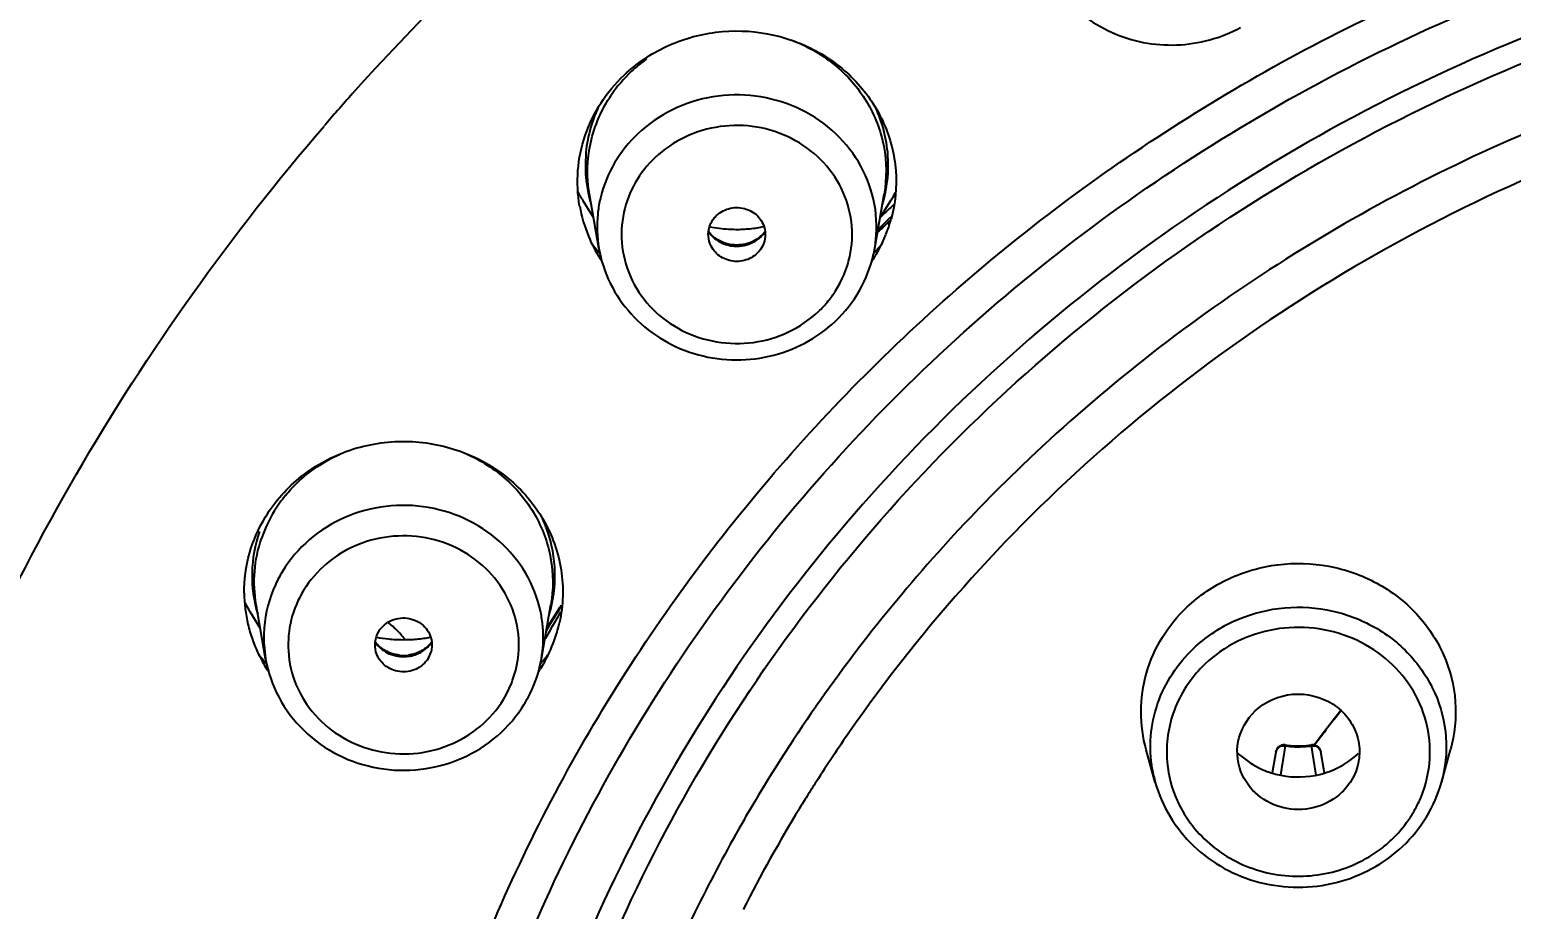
# Model space of a CAD drawing. Header units: millimetres. Extents: x 15137 to 17513, y -10160 to -6800.
# Drawn here: x 16506.32 to 16524.51, y -8254.91 to -8244.1 of the extents above; entities that cross this region are included whole.
import ezdxf

# ---------------------------------------------------------------- set-up
doc = ezdxf.new("R2010")
doc.units = ezdxf.units.MM
doc.styles.add('ARIAL', font='arial.ttf')
doc.dimstyles.get("Standard").update_dxf_attribs({"dimtxt": 15, "dimasz": 15, "dimexe": 0.18, "dimexo": 0.0625, "dimgap": 4, "dimtad": 0, "dimdec": 1, "dimdsep": 46, "dimtxsty": 'ARIAL', "dimcen": 0, "dimclrd": 5, "dimclre": 5, "dimclrt": 5, "dimadec": 0, "dimazin": 0, "dimtfac": 1, "dimtdec": 1, "dimtofl": 0, "dimtmove": 0, "dimatfit": 3, "dimfxl": 1, "dimtolj": 1, "dimtzin": 0, "dimarcsym": 0})

# ---------------------------------------------------------------- blocks, each defined once
blk = doc.blocks.new('*D72')
at = {"color": 5, "lineweight": -2, "transparency": 16777216}
for p, q in [((16473.239, -8277.12), (16473.239, -8173.164)), ((16593.175, -8277.612), (16593.175, -8173.164)), ((16488.239, -8173.344), (16504.502, -8173.344)), ((16578.175, -8173.344), (16561.912, -8173.344))]:
    blk.add_line(p, q, dxfattribs=at)
at = {"color": 5, "transparency": 16777216}
for points in [[(16488.239, -8170.844), (16488.239, -8175.844), (16473.239, -8173.344)], [(16578.175, -8170.844), (16578.175, -8175.844), (16593.175, -8173.344)]]:
    blk.add_solid(points, dxfattribs=at)
at = {"layer": 'Defpoints', "color": 0, "transparency": 16777216}
for p in [(16593.175, -8173.344), (16473.239, -8277.182), (16593.175, -8277.675)]:
    blk.add_point(p, dxfattribs=at)
at = {"color": 5, "transparency": 16777216, "insert": (16533.207, -8173.344), "char_height": 15, "attachment_point": 5, "style": 'ARIAL'}
blk.add_mtext('\\A1;%%C120', dxfattribs=at)

msp = doc.modelspace()

# ---------------------------------------------------------------- linework, layer by layer
at = {"linetype": 'Continuous'}
for p, q in [((16513.24, -8246.413), (16513.116, -8246.216)), ((16513.306, -8246.79), (16513.19, -8246.125)), ((16516.692, -8246.79), (16516.807, -8246.125)), ((16516.757, -8246.413), (16516.891, -8246.201)), ((16516.842, -8246.484), (16516.877, -8246.45)), ((16516.843, -8246.482), (16516.878, -8246.449)), ((16516.848, -8246.488), (16516.884, -8246.454)), ((16516.848, -8246.49), (16516.884, -8246.456)), ((16516.679, -8246.857), (16516.692, -8246.79)), ((16509.213, -8251.832), (16509.098, -8251.167)), ((16512.6, -8251.832), (16512.715, -8251.167)), ((16512.665, -8251.455), (16512.824, -8251.203)), ((16512.815, -8251.226), (16512.846, -8251.177)), ((16512.816, -8251.227), (16512.846, -8251.177)), ((16512.842, -8251.174), (16512.824, -8251.203)), ((16509.148, -8251.455), (16509.024, -8251.258)), ((16509.194, -8251.662), (16509.213, -8251.832)), ((16512.6, -8251.936), (16512.587, -8251.957)), ((16520.137, -8253.353), (16520.025, -8252.951)), ((16521.617, -8252.979), (16521.572, -8253.235)), ((16521.73, -8252.902), (16521.673, -8253.261)), ((16521.73, -8252.894), (16521.731, -8252.892)), ((16521.73, -8252.902), (16521.73, -8252.894)), ((16522.113, -8253.262), (16522.056, -8252.902)), ((16522.063, -8252.946), (16522.056, -8252.902)), ((16522.214, -8253.237), (16522.169, -8252.978)), ((16523.649, -8253.353), (16523.761, -8252.951)), ((16521.695, -8253.124), (16521.673, -8253.261))]:
    msp.add_line(p, q, dxfattribs=at)
for points in [[(16521.73, -8252.892), (16521.721, -8252.892), (16521.704, -8252.892), (16521.688, -8252.896), (16521.672, -8252.902), (16521.658, -8252.91), (16521.646, -8252.92), (16521.636, -8252.932), (16521.629, -8252.944), (16521.623, -8252.955), (16521.62, -8252.966), (16521.617, -8252.975), (16521.617, -8252.978)], [(16522.169, -8252.978), (16522.169, -8252.975), (16522.167, -8252.967), (16522.164, -8252.957), (16522.159, -8252.946), (16522.152, -8252.936), (16522.145, -8252.926), (16522.135, -8252.916), (16522.124, -8252.908), (16522.112, -8252.901), (16522.099, -8252.896), (16522.084, -8252.893), (16522.069, -8252.891), (16522.056, -8252.892)]]:
    msp.add_lwpolyline(points, dxfattribs=at)
for centre, radius, start, end in [((16514.954, -8245.945), 1.823, 125.7781, 129.5601), ((16514.914, -8245.9), 1.763, 133.402, 145.5883), ((16514.935, -8245.922), 1.793, 129.5584, 133.3888), ((16531.797, -8264.095), 28.841, 138.2447, 138.7967), ((16531.765, -8264.066), 28.798, 138.7968, 139.3002), ((16514.842, -8245.127), 2.04, 208.3645, 210.3727), ((16515.356, -8245.234), 1.814, 328.4446, 331.2968), ((16514.82, -8245.963), 1.777, 189.9759, 202.4437), ((16514.853, -8245.12), 2.054, 210.3725, 212.246), ((16514.818, -8246.527), 1.535, 167.6224, 174.0939), ((16514.822, -8246.528), 1.539, 166.1657, 167.6102), ((16532.354, -8263.259), 22.96, 132.2052, 132.7513), ((16515.379, -8245.248), 1.787, 327.7652, 328.4387), ((16514.829, -8246.528), 1.546, 174.102, 189.7707), ((16532.342, -8262.73), 22.477, 133.6558, 134.0177), ((16532.354, -8262.743), 22.495, 133.4211, 133.6558), ((16515.174, -8245.961), 1.782, 338.2225, 344.6118), ((16514.848, -8245.951), 1.808, 202.4539, 212.2824), ((16514.979, -8246.358), 0.4, 215.0536, 227.8075), ((16515.005, -8244.756), 1.801, 259.1073, 266.5697), ((16515.001, -8244.82), 1.737, 266.5649, 272.419), ((16515.005, -8244.916), 1.64, 272.4115, 278.5664), ((16515.004, -8244.916), 1.64, 278.6211, 281.558), ((16515.018, -8246.357), 0.401, 313.3826, 324.9294), ((16515.041, -8246.356), 0.38, 313.3536, 323.3237), ((16532.345, -8262.789), 22.499, 133.5552, 133.9987), ((16532.338, -8262.778), 22.486, 133.5578, 133.9897), ((16515.163, -8245.957), 1.793, 331.3737, 338.2198), ((16514.893, -8245.41), 2.135, 218.31, 222.4247), ((16514.999, -8246.323), 0.441, 274.3667, 281.9919), ((16515.111, -8245.416), 2.126, 317.4067, 318.9691), ((16515.175, -8246.528), 1.539, 350.2015, 354.0897), ((16515.147, -8245.948), 1.811, 329.3108, 331.3707), ((16515.109, -8245.414), 2.129, 318.9689, 319.4437), ((16515.108, -8245.413), 2.13, 319.4438, 321.6878), ((16514.871, -8245.936), 1.835, 212.2781, 213.5738), ((16515.12, -8245.932), 1.843, 326.3136, 327.6679), ((16515.131, -8245.939), 1.83, 327.6675, 329.3116), ((16515.061, -8246.573), 1.368, 313.3926, 320.8352), ((16510.785, -8250.916), 1.718, 144.642, 148.5839), ((16510.808, -8250.932), 1.745, 140.7503, 144.6434), ((16510.766, -8250.904), 1.695, 148.6063, 161.1144), ((16511.067, -8250.819), 1.7, 19.4393, 25.0142), ((16510.707, -8251.01), 1.756, 180.4756, 193.1291), ((16510.757, -8250.165), 2.049, 208.6067, 212.2262), ((16509.893, -8252.414), 1.317, 48.6282, 51.3692), ((16511.09, -8251.57), 1.532, 3.4713, 9.9508), ((16531.547, -8262.596), 21.912, 148.7429, 149.5539), ((16531.505, -8262.137), 21.609, 149.7705, 150.6028), ((16511.093, -8251.006), 1.77, 341.2721, 347.5516), ((16510.73, -8251.004), 1.78, 193.1438, 199.4237), ((16510.728, -8251.57), 1.537, 175.64, 183.4433), ((16510.904, -8249.824), 1.774, 259.2541, 264.0605), ((16509.893, -8252.413), 1.317, 41.8926, 48.6283), ((16509.901, -8252.406), 1.306, 38.3594, 41.8887), ((16510.909, -8249.803), 1.795, 275.179, 280.6337), ((16511.081, -8251.57), 1.541, 350.1892, 3.4267), ((16531.469, -8262.117), 21.567, 150.603, 150.8204), ((16510.738, -8251.002), 1.788, 199.4239, 205.6226), ((16510.907, -8249.795), 1.803, 264.0618, 269.6731), ((16510.907, -8249.782), 1.816, 269.6713, 275.1896), ((16510.934, -8251.66), 0.323, 328.6548, 344.1311), ((16511.058, -8250.994), 1.807, 331.4936, 341.2674), ((16510.794, -8250.458), 2.126, 218.2166, 222.4462), ((16510.761, -8250.99), 1.814, 205.6427, 212.2751), ((16510.906, -8251.372), 0.435, 242.549, 257.9419), ((16510.906, -8251.322), 0.47, 264.0466, 277.2577), ((16510.967, -8250.412), 2.195, 317.6367, 319.7911), ((16511.063, -8250.997), 1.802, 328.5925, 331.493), ((16510.961, -8250.407), 2.203, 319.7908, 321.5372), ((16510.783, -8250.977), 1.839, 212.2631, 213.4739), ((16511.016, -8251.649), 1.309, 328.5848, 340.0406), ((16511.051, -8250.99), 1.815, 326.5085, 327.7774), ((16531.825, -8263.454), 19.317, 145.1704, 149.8623), ((16532.461, -8260.528), 12.88, 141.2552, 143.6447), ((16532.451, -8260.534), 12.872, 141.2084, 143.591), ((16531.917, -8263.529), 18.919, 145.1919, 147.417), ((16521.893, -8251.704), 1.199, 262.2055, 270.874), ((16521.893, -8251.729), 1.184, 262.0954, 263.8546), ((16521.893, -8251.726), 1.188, 263.8557, 269.121), ((16521.893, -8251.725), 1.188, 269.1263, 277.8964), ((16521.893, -8251.704), 1.199, 270.8789, 276.1439), ((16521.893, -8251.708), 1.195, 276.1451, 277.7938), ((16521.71, -8252.915), 1.633, 189.5653, 195.5468), ((16521.9, -8252.21), 1.074, 287.0273, 293.8001), ((16531.834, -8263.475), 18.82, 147.4184, 148.0659), ((16521.889, -8252.203), 1.082, 249.3986, 252.9265), ((16521.891, -8252.195), 1.09, 252.9527, 262.1454), ((16531.796, -8263.452), 18.776, 148.0659, 148.6205), ((16531.736, -8263.416), 18.705, 148.6189, 152.959), ((16522.003, -8252.952), 1.512, 325.2928, 331.29), ((16531.712, -8263.386), 19.185, 149.8692, 150.4486), ((16521.968, -8252.926), 1.555, 313.3999, 325.2783), ((16521.948, -8252.905), 1.585, 307.2673, 313.3736)]:
    msp.add_arc(centre, radius, start, end, dxfattribs=at)
for points, knots in [([(16470.777, -8261.974), (16470.564, -8257.996), (16470.997, -8249.952), (16474.202, -8238.288), (16478.885, -8229.292), (16483.703, -8222.757), (16489.224, -8216.684), (16497.308, -8210.143), (16506.567, -8205.306), (16514.472, -8202.545), (16522.655, -8200.546), (16528.993, -8199.939), (16533.207, -8199.939)], [0, 0, 0, 0, 0.121522, 0.243492, 0.366411, 0.428424, 0.490784, 0.616404, 0.743348, 0.807307, 0.871469, 1, 1, 1, 1]), ([(16470.991, -8261.672), (16471.131, -8257.909), (16471.921, -8252.257), (16474.088, -8245.011), (16476.987, -8237.969), (16481.943, -8229.707), (16488.441, -8222.535), (16494.421, -8217.583), (16500.907, -8213.172), (16509.804, -8208.805), (16521.3, -8205.597), (16533.231, -8204.516), (16545.161, -8205.605), (16556.655, -8208.822), (16565.548, -8213.196), (16572.03, -8217.612), (16578.007, -8222.568), (16584.499, -8229.745), (16589.448, -8238.01), (16592.341, -8245.055), (16594.502, -8252.302), (16595.287, -8257.955), (16595.424, -8261.718)], [0, 0, 0, 0, 0.060743, 0.091251, 0.121862, 0.183409, 0.24559, 0.276968, 0.308508, 0.371957, 0.43586, 0.500007, 0.564153, 0.628055, 0.691501, 0.72304, 0.754416, 0.816594, 0.87814, 0.90875, 0.939257, 1, 1, 1, 1]), ([(16564.381, -8314.305), (16567.838, -8312.393), (16574.372, -8307.927), (16582.642, -8299.515), (16589.031, -8289.732), (16593.285, -8278.952), (16595.236, -8267.588), (16594.805, -8256.082), (16592.012, -8244.879), (16586.965, -8234.412), (16579.866, -8225.082), (16570.989, -8217.243), (16560.678, -8211.19), (16549.326, -8207.149), (16537.365, -8205.269), (16525.245, -8205.622), (16513.431, -8208.191), (16506.013, -8211.338), (16502.506, -8213.238)], [0, 0, 0, 0, 0.063059, 0.125441, 0.187164, 0.248341, 0.309174, 0.36992, 0.430848, 0.492201, 0.554154, 0.616784, 0.680067, 0.743881, 0.808029, 0.872266, 0.936332, 1, 1, 1, 1]), ([(16473.56, -8257.835), (16473.951, -8254.395), (16475.41, -8247.553), (16479.526, -8237.874), (16485.436, -8229.067), (16492.936, -8221.431), (16501.775, -8215.216), (16511.656, -8210.626), (16522.248, -8207.81), (16529.555, -8207.178), (16533.207, -8207.178)], [0, 0, 0, 0, 0.121505, 0.243723, 0.366989, 0.491492, 0.617254, 0.744133, 0.87184, 1, 1, 1, 1]), ([(16473.899, -8257.418), (16474.31, -8254.013), (16475.796, -8247.245), (16479.926, -8237.68), (16485.819, -8228.982), (16493.277, -8221.444), (16502.051, -8215.31), (16511.851, -8210.781), (16522.348, -8208.004), (16529.588, -8207.381), (16533.207, -8207.381)], [0, 0, 0, 0, 0.121478, 0.243672, 0.366932, 0.491438, 0.617211, 0.744105, 0.871826, 1, 1, 1, 1]), ([(16533.207, -8207.81), (16529.615, -8207.81), (16522.43, -8208.429), (16512.01, -8211.184), (16502.282, -8215.677), (16493.571, -8221.764), (16486.164, -8229.244), (16481.271, -8236.458), (16478.243, -8242.652), (16475.831, -8249.055), (16474.719, -8254.092), (16474.309, -8257.473)], [0, 0, 0, 0, 0.128122, 0.255798, 0.382654, 0.508402, 0.632897, 0.75616, 0.817448, 0.87851, 1, 1, 1, 1]), ([(16531.116, -8208.23), (16527.636, -8208.347), (16520.697, -8209.163), (16510.68, -8212.105), (16501.362, -8216.673), (16493.039, -8222.725), (16485.971, -8230.076), (16480.383, -8238.496), (16476.455, -8247.72), (16475.022, -8254.233), (16474.618, -8257.51)], [0, 0, 0, 0, 0.128179, 0.255844, 0.38266, 0.508371, 0.632857, 0.756146, 0.878422, 1, 1, 1, 1]), ([(16510.282, -8244.888), (16511.798, -8243.19), (16515.266, -8240.125), (16519.34, -8237.935), (16521.479, -8237.076)], [0, 0, 0, 0, 0.496949, 1, 1, 1, 1]), ([(16511.408, -8256.65), (16511.773, -8255.563), (16512.688, -8253.437), (16514.566, -8250.505), (16516.908, -8247.89), (16519.655, -8245.656), (16522.738, -8243.86), (16526.081, -8242.545), (16529.598, -8241.742), (16532.004, -8241.563), (16533.207, -8241.563)], [0, 0, 0, 0, 0.121707, 0.244305, 0.36795, 0.492688, 0.61846, 0.745104, 0.872393, 1, 1, 1, 1]), ([(16510.846, -8263.685), (16510.808, -8262.28), (16511.03, -8259.449), (16512.248, -8255.359), (16514.299, -8251.58), (16517.099, -8248.264), (16520.536, -8245.542), (16524.473, -8243.518), (16528.751, -8242.272), (16531.722, -8241.992), (16533.207, -8241.992)], [0, 0, 0, 0, 0.121571, 0.243627, 0.366646, 0.490943, 0.616628, 0.743595, 0.871529, 1, 1, 1, 1]), ([(16518.639, -8242.921), (16518.684, -8243.18), (16518.914, -8243.689), (16519.576, -8244.195), (16520.399, -8244.355), (16520.945, -8244.206), (16521.184, -8244.076)], [0, 0, 0, 0, 0.245282, 0.494697, 0.747494, 1, 1, 1, 1]), ([(16524.921, -8244.094), (16523.316, -8244.723), (16520.257, -8246.35), (16516.406, -8249.778), (16513.533, -8253.986), (16512.382, -8257.169), (16512.021, -8258.792)], [0, 0, 0, 0, 0.254744, 0.506284, 0.754488, 1, 1, 1, 1]), ([(16513.616, -8244.661), (16513.767, -8244.518), (16514.121, -8244.279), (16514.737, -8244.103), (16515.38, -8244.121), (16515.983, -8244.333), (16516.485, -8244.717), (16516.832, -8245.235), (16516.985, -8245.832), (16516.945, -8246.241), (16516.892, -8246.434)], [0, 0, 0, 0, 0.125809, 0.25335, 0.381458, 0.508741, 0.634128, 0.757285, 0.878811, 1, 1, 1, 1]), ([(16515.66, -8244.228), (16515.852, -8244.299), (16516.212, -8244.501), (16516.618, -8244.963), (16516.837, -8245.528), (16516.841, -8245.932), (16516.807, -8246.125)], [0, 0, 0, 0, 0.255967, 0.507301, 0.754499, 1, 1, 1, 1]), ([(16533.207, -8244.149), (16531.552, -8244.149), (16528.241, -8244.537), (16523.577, -8246.248), (16519.49, -8248.986), (16517.299, -8251.413), (16516.383, -8252.73)], [0, 0, 0, 0, 0.253418, 0.505249, 0.754302, 1, 1, 1, 1]), ([(16512.313, -8258.855), (16512.668, -8257.256), (16513.802, -8254.119), (16516.632, -8249.969), (16520.426, -8246.588), (16523.44, -8244.983), (16525.022, -8244.362)], [0, 0, 0, 0, 0.245515, 0.49372, 0.745258, 1, 1, 1, 1]), ([(16513.069, -8246.271), (16513.019, -8245.985), (16513.066, -8245.374), (16513.402, -8244.863), (16513.616, -8244.661)], [0, 0, 0, 0, 0.496043, 1, 1, 1, 1]), ([(16513.19, -8246.125), (16513.154, -8245.916), (16513.164, -8245.48), (16513.339, -8245.08), (16513.46, -8244.904)], [0, 0, 0, 0, 0.497768, 1, 1, 1, 1]), ([(16516.706, -8246.686), (16516.723, -8246.522), (16516.704, -8246.184), (16516.513, -8245.712), (16516.181, -8245.317), (16515.74, -8245.036), (16515.232, -8244.895), (16514.702, -8244.904), (16514.2, -8245.063), (16513.91, -8245.263), (16513.786, -8245.38)], [0, 0, 0, 0, 0.121031, 0.242804, 0.366436, 0.492156, 0.619477, 0.74734, 0.874524, 1, 1, 1, 1]), ([(16513.298, -8245.056), (16513.211, -8245.241), (16513.104, -8245.646), (16513.153, -8246.062), (16513.212, -8246.257)], [0, 0, 0, 0, 0.500635, 1, 1, 1, 1]), ([(16516.787, -8246.251), (16516.846, -8246.057), (16516.892, -8245.643), (16516.786, -8245.241), (16516.7, -8245.057)], [0, 0, 0, 0, 0.499273, 1, 1, 1, 1]), ([(16511.738, -8282.998), (16510.475, -8281.774), (16508.176, -8279.104), (16505.54, -8274.554), (16503.819, -8269.623), (16503.071, -8264.478), (16503.323, -8259.289), (16504.566, -8254.23), (16506.755, -8249.472), (16508.791, -8246.614), (16509.932, -8245.288)], [0, 0, 0, 0, 0.126732, 0.252256, 0.37682, 0.500802, 0.624663, 0.748884, 0.87389, 1, 1, 1, 1]), ([(16513.786, -8245.38), (16513.674, -8245.486), (16513.481, -8245.727), (16513.364, -8246.013), (16513.328, -8246.16)], [0, 0, 0, 0, 0.503337, 1, 1, 1, 1]), ([(16516.385, -8246.892), (16516.416, -8246.753), (16516.43, -8246.462), (16516.304, -8246.042), (16516.044, -8245.683), (16515.68, -8245.42), (16515.248, -8245.278), (16514.791, -8245.272), (16514.356, -8245.401), (16514.105, -8245.571), (16513.997, -8245.673)], [0, 0, 0, 0, 0.121091, 0.242695, 0.366003, 0.491503, 0.618813, 0.746857, 0.874293, 1, 1, 1, 1]), ([(16525.024, -8245.233), (16523.847, -8245.714), (16521.587, -8246.882), (16519.578, -8248.444), (16518.661, -8249.306)], [0, 0, 0, 0, 0.502376, 1, 1, 1, 1]), ([(16513.997, -8245.673), (16513.902, -8245.763), (16513.736, -8245.972), (16513.64, -8246.22), (16513.612, -8246.347)], [0, 0, 0, 0, 0.50345, 1, 1, 1, 1]), ([(16514.751, -8246.386), (16514.798, -8246.342), (16514.918, -8246.279), (16515.119, -8246.291), (16515.285, -8246.4), (16515.339, -8246.522), (16515.347, -8246.583)], [0, 0, 0, 0, 0.251857, 0.506617, 0.756943, 1, 1, 1, 1]), ([(16513.612, -8246.347), (16513.582, -8246.486), (16513.568, -8246.778), (16513.694, -8247.197), (16513.953, -8247.557), (16514.317, -8247.82), (16514.749, -8247.961), (16515.206, -8247.968), (16515.642, -8247.839), (16515.893, -8247.668), (16516, -8247.567)], [0, 0, 0, 0, 0.121091, 0.242695, 0.366003, 0.491503, 0.618813, 0.746857, 0.874293, 1, 1, 1, 1]), ([(16514.651, -8246.583), (16514.657, -8246.528), (16514.688, -8246.454), (16514.737, -8246.399), (16514.751, -8246.386)], [0, 0, 0, 0, 0.746095, 1, 1, 1, 1]), ([(16514.767, -8246.687), (16514.755, -8246.68), (16514.712, -8246.651), (16514.674, -8246.614), (16514.651, -8246.583)], [0, 0, 0, 0, 0.2604, 1, 1, 1, 1]), ([(16515.302, -8246.633), (16515.292, -8246.642), (16515.249, -8246.679), (16515.198, -8246.707), (16515.157, -8246.721)], [0, 0, 0, 0, 0.240153, 1, 1, 1, 1]), ([(16513.306, -8246.79), (16513.331, -8246.938), (16513.426, -8247.229), (16513.686, -8247.61), (16514.042, -8247.908), (16514.468, -8248.102), (16514.932, -8248.18), (16515.401, -8248.137), (16515.84, -8247.974), (16516.095, -8247.792), (16516.206, -8247.687)], [0, 0, 0, 0, 0.122359, 0.245715, 0.370276, 0.496015, 0.622498, 0.749062, 0.875096, 1, 1, 1, 1]), ([(16515.246, -8246.854), (16515.203, -8246.895), (16515.092, -8246.955), (16514.905, -8246.954), (16514.741, -8246.866), (16514.676, -8246.76), (16514.66, -8246.704)], [0, 0, 0, 0, 0.251032, 0.505227, 0.756082, 1, 1, 1, 1]), ([(16515.045, -8246.747), (16515.02, -8246.75), (16514.924, -8246.752), (16514.828, -8246.723), (16514.767, -8246.687)], [0, 0, 0, 0, 0.256382, 1, 1, 1, 1]), ([(16516.121, -8247.437), (16516.153, -8247.397), (16516.272, -8247.233), (16516.353, -8247.04), (16516.385, -8246.892)], [0, 0, 0, 0, 0.252873, 1, 1, 1, 1]), ([(16516.206, -8247.687), (16516.324, -8247.576), (16516.526, -8247.32), (16516.644, -8247.015), (16516.678, -8246.859)], [0, 0, 0, 0, 0.502231, 1, 1, 1, 1]), ([(16509.213, -8250.087), (16509.328, -8249.897), (16509.635, -8249.556), (16510.242, -8249.231), (16510.929, -8249.124), (16511.614, -8249.246), (16512.214, -8249.584), (16512.655, -8250.1), (16512.882, -8250.731), (16512.868, -8251.177), (16512.821, -8251.388)], [0, 0, 0, 0, 0.124157, 0.250641, 0.378622, 0.50655, 0.632908, 0.756879, 0.878795, 1, 1, 1, 1]), ([(16509.456, -8249.828), (16509.5, -8249.774), (16509.69, -8249.568), (16509.929, -8249.408), (16510.12, -8249.322)], [0, 0, 0, 0, 0.248514, 1, 1, 1, 1]), ([(16511.637, -8249.298), (16511.82, -8249.373), (16512.162, -8249.581), (16512.543, -8250.038), (16512.746, -8250.589), (16512.748, -8250.98), (16512.715, -8251.167)], [0, 0, 0, 0, 0.255786, 0.506997, 0.754297, 1, 1, 1, 1]), ([(16518.661, -8249.306), (16518.409, -8249.543), (16517.433, -8250.509), (16516.556, -8251.577), (16515.969, -8252.421)], [0, 0, 0, 0, 0.251248, 1, 1, 1, 1]), ([(16508.951, -8251.025), (16508.95, -8250.861), (16508.994, -8250.532), (16509.127, -8250.227), (16509.213, -8250.087)], [0, 0, 0, 0, 0.498259, 1, 1, 1, 1]), ([(16512.599, -8251.306), (16512.571, -8251.142), (16512.458, -8250.819), (16512.145, -8250.411), (16511.718, -8250.112), (16511.217, -8249.949), (16510.687, -8249.935), (16510.177, -8250.073), (16509.734, -8250.35), (16509.509, -8250.615), (16509.421, -8250.759)], [0, 0, 0, 0, 0.121432, 0.244455, 0.369606, 0.496461, 0.62404, 0.7511, 0.8766, 1, 1, 1, 1]), ([(16509.137, -8250.27), (16509.081, -8250.432), (16509.02, -8250.776), (16509.067, -8251.122), (16509.116, -8251.286)], [0, 0, 0, 0, 0.500364, 1, 1, 1, 1]), ([(16512.696, -8251.288), (16512.747, -8251.12), (16512.794, -8250.768), (16512.729, -8250.418), (16512.671, -8250.253)], [0, 0, 0, 0, 0.499922, 1, 1, 1, 1]), ([(16509.098, -8251.167), (16509.075, -8251.033), (16509.062, -8250.756), (16509.118, -8250.485), (16509.163, -8250.355)], [0, 0, 0, 0, 0.499214, 1, 1, 1, 1]), ([(16512.321, -8251.586), (16512.312, -8251.444), (16512.245, -8251.158), (16512.008, -8250.785), (16511.661, -8250.502), (16511.238, -8250.337), (16510.782, -8250.305), (16510.339, -8250.41), (16509.952, -8250.642), (16509.756, -8250.868), (16509.68, -8250.993)], [0, 0, 0, 0, 0.121151, 0.243829, 0.368669, 0.495442, 0.623178, 0.750547, 0.876356, 1, 1, 1, 1]), ([(16520.527, -8251.196), (16520.677, -8251.055), (16521.027, -8250.819), (16521.636, -8250.645), (16522.271, -8250.664), (16522.868, -8250.873), (16523.364, -8251.254), (16523.705, -8251.766), (16523.854, -8252.357), (16523.814, -8252.761), (16523.761, -8252.952)], [0, 0, 0, 0, 0.125816, 0.253365, 0.381485, 0.508768, 0.63414, 0.757283, 0.878807, 1, 1, 1, 1]), ([(16509.421, -8250.759), (16509.389, -8250.812), (16509.273, -8251.027), (16509.209, -8251.271), (16509.195, -8251.453)], [0, 0, 0, 0, 0.252296, 1, 1, 1, 1]), ([(16509.68, -8250.993), (16509.612, -8251.104), (16509.509, -8251.347), (16509.485, -8251.61), (16509.493, -8251.739)], [0, 0, 0, 0, 0.501892, 1, 1, 1, 1]), ([(16520.025, -8252.952), (16519.941, -8252.65), (16519.941, -8251.98), (16520.296, -8251.415), (16520.527, -8251.196)], [0, 0, 0, 0, 0.496267, 1, 1, 1, 1]), ([(16520.609, -8251.702), (16520.749, -8251.569), (16521.079, -8251.347), (16521.651, -8251.184), (16522.248, -8251.201), (16522.809, -8251.398), (16523.275, -8251.756), (16523.597, -8252.238), (16523.737, -8252.793), (16523.699, -8253.173), (16523.649, -8253.353)], [0, 0, 0, 0, 0.125801, 0.253341, 0.381453, 0.508739, 0.634126, 0.757282, 0.878809, 1, 1, 1, 1]), ([(16510.603, -8251.497), (16510.64, -8251.437), (16510.757, -8251.338), (16510.981, -8251.317), (16511.18, -8251.421), (16511.246, -8251.557), (16511.254, -8251.625)], [0, 0, 0, 0, 0.249288, 0.504363, 0.756247, 1, 1, 1, 1]), ([(16490.158, -8251.407), (16489.65, -8252.986), (16488.825, -8256.206), (16488.192, -8261.145), (16488.171, -8266.121), (16488.96, -8272.713), (16491.477, -8280.74), (16496.759, -8289.411), (16504.008, -8296.685), (16512.829, -8302.17), (16522.734, -8305.58), (16529.718, -8306.35), (16533.207, -8306.35)], [0, 0, 0, 0, 0.061272, 0.122397, 0.183469, 0.244587, 0.367105, 0.490819, 0.6161, 0.742973, 0.87113, 1, 1, 1, 1]), ([(16523.507, -8253.064), (16523.516, -8252.911), (16523.485, -8252.598), (16523.294, -8252.167), (16522.976, -8251.81), (16522.562, -8251.558), (16522.088, -8251.435), (16521.597, -8251.449), (16521.133, -8251.6), (16520.865, -8251.786), (16520.75, -8251.895)], [0, 0, 0, 0, 0.12091, 0.242811, 0.366572, 0.492378, 0.619705, 0.747504, 0.874598, 1, 1, 1, 1]), ([(16509.493, -8251.739), (16509.501, -8251.881), (16509.568, -8252.167), (16509.805, -8252.54), (16510.153, -8252.823), (16510.575, -8252.988), (16511.031, -8253.019), (16511.474, -8252.914), (16511.861, -8252.683), (16512.057, -8252.456), (16512.133, -8252.332)], [0, 0, 0, 0, 0.121151, 0.243829, 0.368669, 0.495442, 0.623178, 0.750547, 0.876356, 1, 1, 1, 1]), ([(16510.858, -8251.789), (16510.797, -8251.783), (16510.683, -8251.748), (16510.592, -8251.67), (16510.559, -8251.626)], [0, 0, 0, 0, 0.522732, 1, 1, 1, 1]), ([(16511.21, -8251.828), (16511.175, -8251.884), (16511.067, -8251.978), (16510.858, -8252.009), (16510.664, -8251.928), (16510.585, -8251.809), (16510.568, -8251.746)], [0, 0, 0, 0, 0.248522, 0.502853, 0.755279, 1, 1, 1, 1]), ([(16511.164, -8251.712), (16511.15, -8251.722), (16511.089, -8251.759), (16511.019, -8251.781), (16510.966, -8251.788)], [0, 0, 0, 0, 0.242558, 1, 1, 1, 1]), ([(16510.99, -8251.799), (16511.043, -8251.789), (16511.145, -8251.749), (16511.225, -8251.673), (16511.255, -8251.629)], [0, 0, 0, 0, 0.50463, 1, 1, 1, 1]), ([(16511.254, -8251.625), (16511.248, -8251.634), (16511.222, -8251.666), (16511.19, -8251.694), (16511.164, -8251.712)], [0, 0, 0, 0, 0.241547, 1, 1, 1, 1]), ([(16520.1, -8253.186), (16520.055, -8252.922), (16520.101, -8252.359), (16520.411, -8251.889), (16520.609, -8251.702)], [0, 0, 0, 0, 0.496061, 1, 1, 1, 1]), ([(16509.213, -8251.832), (16509.242, -8251.998), (16509.355, -8252.324), (16509.668, -8252.736), (16510.095, -8253.038), (16510.595, -8253.202), (16511.122, -8253.216), (16511.631, -8253.079), (16512.074, -8252.801), (16512.3, -8252.536), (16512.389, -8252.39)], [0, 0, 0, 0, 0.122551, 0.246228, 0.371313, 0.497571, 0.624334, 0.750743, 0.876073, 1, 1, 1, 1]), ([(16512.389, -8252.39), (16512.415, -8252.348), (16512.511, -8252.173), (16512.574, -8251.979), (16512.6, -8251.832)], [0, 0, 0, 0, 0.251404, 1, 1, 1, 1]), ([(16520.75, -8251.895), (16520.594, -8252.042), (16520.342, -8252.403), (16520.268, -8252.838), (16520.278, -8253.049)], [0, 0, 0, 0, 0.503985, 1, 1, 1, 1]), ([(16521.494, -8263.185), (16521.494, -8262.461), (16521.646, -8261.005), (16522.319, -8258.911), (16523.412, -8256.983), (16524.88, -8255.295), (16526.667, -8253.911), (16528.704, -8252.884), (16530.911, -8252.252), (16532.442, -8252.11), (16533.207, -8252.11)], [0, 0, 0, 0, 0.121543, 0.243624, 0.36669, 0.49103, 0.616736, 0.743689, 0.87159, 1, 1, 1, 1]), ([(16521.363, -8252.474), (16521.485, -8252.358), (16521.822, -8252.21), (16522.263, -8252.321), (16522.514, -8252.553), (16522.63, -8252.779), (16522.656, -8253.029), (16522.613, -8253.192), (16522.577, -8253.266)], [0, 0, 0, 0, 0.252142, 0.505791, 0.631593, 0.75511, 0.87734, 1, 1, 1, 1]), ([(16521.209, -8253.265), (16521.148, -8253.138), (16521.108, -8252.836), (16521.259, -8252.572), (16521.363, -8252.474)], [0, 0, 0, 0, 0.496938, 1, 1, 1, 1]), ([(16544.616, -8262.814), (16544.598, -8262.122), (16544.417, -8260.733), (16543.729, -8258.743), (16542.649, -8256.916), (16541.218, -8255.319), (16539.49, -8254.012), (16536.875, -8252.718), (16533.207, -8252.041), (16529.538, -8252.718), (16526.924, -8254.012), (16525.195, -8255.319), (16523.765, -8256.916), (16522.684, -8258.743), (16521.996, -8260.733), (16521.816, -8262.122), (16521.797, -8262.814)], [0, 0, 0, 0, 0.060726, 0.121768, 0.183337, 0.24558, 0.308532, 0.372125, 0.5, 0.627875, 0.691468, 0.754419, 0.816663, 0.878232, 0.939274, 1, 1, 1, 1]), ([(16521.142, -8252.983), (16521.22, -8253.059), (16521.341, -8253.145), (16521.474, -8253.203), (16521.508, -8253.216)], [0, 0, 0, 0, 0.747356, 1, 1, 1, 1]), ([(16521.617, -8252.978), (16521.622, -8252.954), (16521.652, -8252.908), (16521.706, -8252.898), (16521.73, -8252.902)], [0, 0, 0, 0, 0.497536, 1, 1, 1, 1]), ([(16522.055, -8252.892), (16522.055, -8252.893), (16522.056, -8252.896), (16522.056, -8252.899), (16522.056, -8252.902)], [0, 0, 0, 0, 0.265597, 1, 1, 1, 1]), ([(16522.056, -8252.902), (16522.081, -8252.898), (16522.134, -8252.908), (16522.164, -8252.954), (16522.169, -8252.978)], [0, 0, 0, 0, 0.502582, 1, 1, 1, 1]), ([(16520.278, -8253.049), (16520.286, -8253.209), (16520.334, -8253.423), (16520.424, -8253.617), (16520.45, -8253.664)], [0, 0, 0, 0, 0.747987, 1, 1, 1, 1]), ([(16523.329, -8253.678), (16523.355, -8253.631), (16523.448, -8253.437), (16523.497, -8253.223), (16523.507, -8253.064)], [0, 0, 0, 0, 0.252176, 1, 1, 1, 1]), ([(16520.137, -8253.353), (16520.218, -8253.644), (16520.555, -8254.198), (16521.403, -8254.657), (16522.373, -8254.661), (16522.949, -8254.35), (16523.174, -8254.137)], [0, 0, 0, 0, 0.245202, 0.495862, 0.749272, 1, 1, 1, 1]), ([(16522.423, -8253.477), (16522.338, -8253.558), (16522.122, -8253.681), (16521.754, -8253.7), (16521.415, -8253.559), (16521.258, -8253.37), (16521.209, -8253.265)], [0, 0, 0, 0, 0.250061, 0.503557, 0.754879, 1, 1, 1, 1]), ([(16523.174, -8254.137), (16523.286, -8254.03), (16523.484, -8253.788), (16523.608, -8253.5), (16523.649, -8253.353)], [0, 0, 0, 0, 0.502511, 1, 1, 1, 1]), ([(16520.45, -8253.664), (16520.558, -8253.868), (16520.879, -8254.232), (16521.544, -8254.52), (16522.274, -8254.514), (16522.72, -8254.309), (16522.908, -8254.166)], [0, 0, 0, 0, 0.245138, 0.495991, 0.749229, 1, 1, 1, 1]), ([(16515.023, -8253.924), (16514.835, -8254.256), (16514.124, -8255.601), (16513.576, -8257.031), (16513.268, -8258.128)], [0, 0, 0, 0, 0.251128, 1, 1, 1, 1])]:
    msp.add_open_spline(points, degree=3, knots=knots, dxfattribs=at)
for points in [[(16514.66, -8246.704), (16514.649, -8246.665), (16514.646, -8246.623), (16514.651, -8246.583)], [(16514.71, -8246.654), (16514.752, -8246.693), (16514.804, -8246.723), (16514.859, -8246.741)], [(16515.09, -8246.755), (16515.165, -8246.739), (16515.238, -8246.701), (16515.294, -8246.649)], [(16515.347, -8246.583), (16515.351, -8246.623), (16515.348, -8246.665), (16515.337, -8246.703)], [(16514.859, -8246.741), (16514.914, -8246.76), (16514.974, -8246.767), (16515.032, -8246.763)], [(16515.157, -8246.721), (16515.121, -8246.735), (16515.083, -8246.743), (16515.045, -8246.747)], [(16515.337, -8246.703), (16515.322, -8246.76), (16515.289, -8246.814), (16515.246, -8246.854)], [(16510.559, -8251.625), (16510.564, -8251.58), (16510.58, -8251.535), (16510.603, -8251.497)], [(16510.568, -8251.746), (16510.557, -8251.707), (16510.554, -8251.665), (16510.559, -8251.625)], [(16510.558, -8251.629), (16510.596, -8251.683), (16510.648, -8251.728), (16510.705, -8251.758)], [(16511.254, -8251.625), (16511.259, -8251.666), (16511.256, -8251.708), (16511.245, -8251.748)], [(16512.246, -8252.096), (16512.305, -8251.935), (16512.331, -8251.758), (16512.321, -8251.586)], [(16510.815, -8251.797), (16510.872, -8251.809), (16510.933, -8251.81), (16510.99, -8251.799)], [(16522.333, -8253.193), (16522.442, -8253.145), (16522.543, -8253.078), (16522.63, -8252.997)], [(16521.742, -8253.275), (16521.899, -8253.296), (16522.063, -8253.283), (16522.214, -8253.237)], [(16522.577, -8253.266), (16522.54, -8253.344), (16522.487, -8253.417), (16522.423, -8253.477)]]:
    msp.add_open_spline(points, degree=3, dxfattribs=at)

# ---------------------------------------------------------------- dimensions: what is measured, and where the dimension line sits
dim = msp.add_linear_dim(base=(16593.175, -8173.344), p1=(16473.239, -8277.182), p2=(16593.175, -8277.675), dimstyle='Standard', override={"dimdec": 0, "dimpost": '%%C<>', "dimtfillclr": 7})
dim.commit()
dim.dimension.update_dxf_attribs({"geometry": '*D72', "text_midpoint": (16533.207, -8173.344)})

doc.saveas('drawing.dxf')
